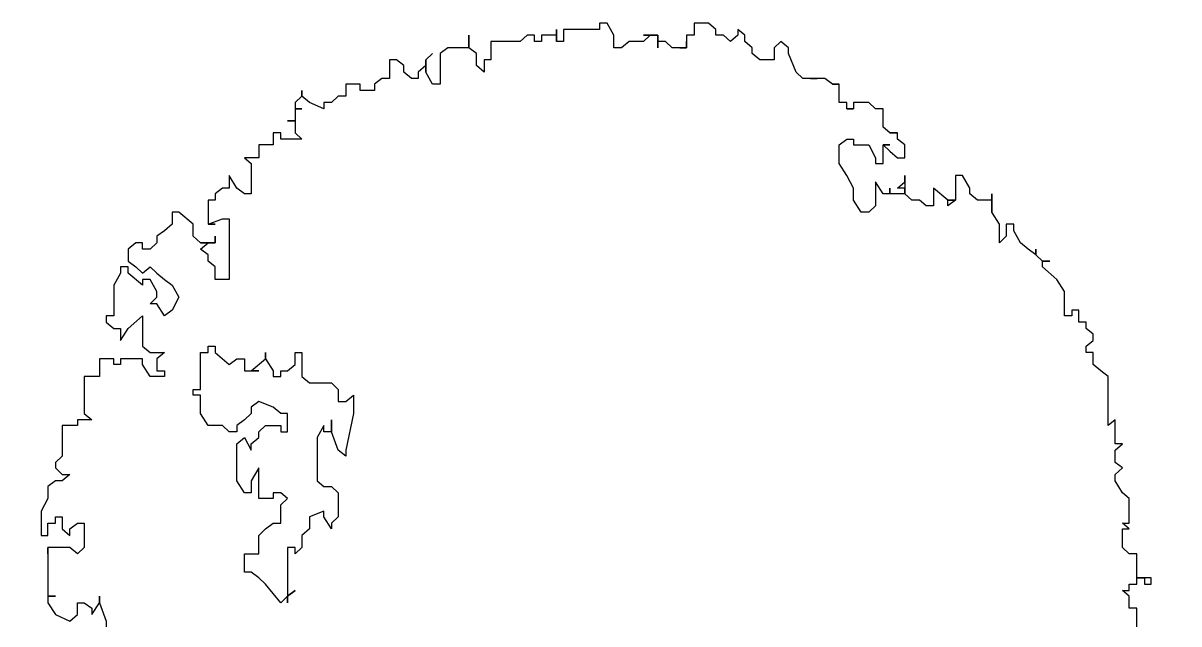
# Model space of a CAD drawing. Extents: x -30 to 1202, y 231 to 898.
# Drawn here: x 94.116 to 97.277, y 332.102 to 333.745 of the extents above; entities that cross this region are included whole.
import ezdxf

# ---------------------------------------------------------------- set-up
doc = ezdxf.new("R2010")
doc.units = 0
doc.header["$LTSCALE"] = 0.04
doc.layers.get('0').update_dxf_attribs({"linetype": 'CONTINUOUS'})
doc.layers.add('CONTORXXNP----00', color=255, linetype='CONTINUOUS')
doc.layers.add('PISO', color=1, linetype='CONTINUOUS')
doc.styles.get("Standard").update_dxf_attribs({"font": 'romans.shx'})

# ---------------------------------------------------------------- blocks, each defined once
blk = doc.blocks.new('ARB3')
at = {"color": 0}
for p, q in [((0.0136, 0.4913), (0.0078, 0.4913)), ((0.0078, 0.4913), (0.0078, 0.4852)), ((0.0078, 0.4852), (0.0078, 0.4782)), ((0.0078, 0.4782), (0.0078, 0.4852)), ((0.0078, 0.4852), (0.0136, 0.4852)), ((0.0078, 0.4852), (0.0136, 0.4852)), ((0.0136, 0.4852), (0.0136, 0.4913)), ((0.0078, 0.4782), (-0.0142, 0.4782)), ((-0.0142, 0.4782), (-0.0142, 0.4713)), ((0.0136, 0.4782), (0.0078, 0.4782)), ((0.0136, 0.4713), (0.0136, 0.4782)), ((0.0523, 0.4782), (0.0355, 0.4782)), ((0.0355, 0.4782), (0.0355, 0.4713)), ((-0.1085, 0.4583), (-0.1143, 0.4652)), ((-0.1143, 0.4652), (-0.1143, 0.4583)), ((-0.0924, 0.4652), (-0.0975, 0.4583)), ((-0.0866, 0.4583), (-0.0924, 0.4652)), ((-0.0698, 0.4652), (-0.0807, 0.4583)), ((-0.0646, 0.4713), (-0.0698, 0.4652)), ((-0.042, 0.4713), (-0.0646, 0.4713)), ((-0.0368, 0.4713), (-0.042, 0.4652)), ((-0.042, 0.4652), (-0.042, 0.4713)), ((-0.0368, 0.4652), (-0.0368, 0.4713)), ((-0.02, 0.4652), (-0.0368, 0.4652)), ((-0.0142, 0.4713), (-0.02, 0.4652)), ((0.0194, 0.4713), (0.0136, 0.4713)), ((0.0245, 0.4713), (0.0194, 0.4652)), ((0.0194, 0.4652), (0.0194, 0.4713)), ((0.0355, 0.4713), (0.0245, 0.4713)), ((-0.1143, 0.4583), (-0.1363, 0.4583)), ((-0.1363, 0.4583), (-0.1311, 0.4521)), ((-0.0975, 0.4583), (-0.1085, 0.4583)), ((-0.0807, 0.4583), (-0.0866, 0.4583)), ((-0.1809, 0.4452), (-0.1867, 0.4383)), ((-0.1757, 0.4521), (-0.1809, 0.4452)), ((-0.1311, 0.4521), (-0.1757, 0.4521)), ((-0.2196, 0.4321), (-0.2254, 0.4321)), ((-0.2254, 0.4321), (-0.2254, 0.4252)), ((-0.2144, 0.4383), (-0.2196, 0.4321)), ((-0.2086, 0.4383), (-0.2144, 0.4383)), ((-0.2035, 0.4321), (-0.2086, 0.4383)), ((-0.1976, 0.4321), (-0.2035, 0.4321)), ((-0.1867, 0.4383), (-0.1976, 0.4383)), ((-0.1976, 0.4383), (-0.1976, 0.4321)), ((-0.2254, 0.4252), (-0.2364, 0.4252)), ((-0.2364, 0.4252), (-0.2364, 0.419)), ((-0.2532, 0.4121), (-0.2642, 0.4052)), ((-0.2312, 0.4121), (-0.2532, 0.4121)), ((-0.2364, 0.419), (-0.2312, 0.419)), ((-0.2312, 0.419), (-0.2312, 0.4121)), ((-0.2642, 0.4052), (-0.2758, 0.3921)), ((-0.281, 0.3921), (-0.2868, 0.386)), ((-0.281, 0.3921), (-0.281, 0.399)), ((-0.281, 0.399), (-0.281, 0.3921)), ((-0.2758, 0.3921), (-0.281, 0.3921)), ((-0.2868, 0.386), (-0.2919, 0.386)), ((-0.2919, 0.386), (-0.2868, 0.386)), ((-0.2868, 0.386), (-0.2919, 0.3791)), ((-0.2978, 0.3721), (-0.3087, 0.366)), ((-0.2919, 0.3791), (-0.2978, 0.3721)), ((-0.3087, 0.366), (-0.3146, 0.366)), ((-0.3146, 0.366), (-0.3146, 0.3591)), ((-0.3146, 0.3591), (-0.3036, 0.3591)), ((-0.3036, 0.3591), (-0.2978, 0.3529)), ((-0.3146, 0.3529), (-0.3255, 0.346)), ((-0.2978, 0.3529), (-0.3146, 0.3529)), ((-0.3255, 0.346), (-0.3423, 0.346)), ((-0.3423, 0.346), (-0.3365, 0.346)), ((-0.3365, 0.346), (-0.3365, 0.3329)), ((-0.3365, 0.3329), (-0.3423, 0.326)), ((-0.3475, 0.326), (-0.3591, 0.3191)), ((-0.3591, 0.3191), (-0.3591, 0.3129)), ((-0.3423, 0.326), (-0.3475, 0.326)), ((-0.3591, 0.3129), (-0.3365, 0.3129)), ((-0.3365, 0.306), (-0.3475, 0.2929)), ((-0.3365, 0.3129), (-0.3365, 0.306)), ((-0.3365, 0.306), (-0.3365, 0.3129)), ((-0.3365, 0.3129), (-0.3313, 0.306)), ((-0.3313, 0.306), (-0.3365, 0.306)), ((-0.3475, 0.2929), (-0.3313, 0.2929)), ((-0.3313, 0.286), (-0.3365, 0.2799)), ((-0.3313, 0.2929), (-0.3313, 0.286)), ((-0.3365, 0.2799), (-0.3365, 0.2729)), ((-0.3869, 0.2668), (-0.3921, 0.2599)), ((-0.3753, 0.2668), (-0.3869, 0.2668)), ((-0.3753, 0.2599), (-0.3753, 0.2668)), ((-0.3533, 0.2668), (-0.3591, 0.2668)), ((-0.3591, 0.2668), (-0.3423, 0.2668)), ((-0.3475, 0.2599), (-0.3533, 0.2668)), ((-0.3423, 0.2668), (-0.3475, 0.2668)), ((-0.3475, 0.2668), (-0.3475, 0.2599)), ((-0.3365, 0.2729), (-0.3423, 0.2668)), ((-0.3423, 0.2668), (-0.3423, 0.2529)), ((-0.3979, 0.2529), (-0.403, 0.2468)), ((-0.3921, 0.2599), (-0.3979, 0.2599)), ((-0.3979, 0.2599), (-0.3979, 0.2529)), ((-0.3979, 0.2529), (-0.3979, 0.2599)), ((-0.3979, 0.2599), (-0.3979, 0.2529)), ((-0.3869, 0.2468), (-0.3869, 0.2529)), ((-0.3869, 0.2529), (-0.3869, 0.2468)), ((-0.3869, 0.2468), (-0.3811, 0.2529)), ((-0.3811, 0.2529), (-0.3753, 0.2599)), ((-0.3423, 0.2529), (-0.3475, 0.2529)), ((-0.3475, 0.2529), (-0.3423, 0.2529)), ((-0.3423, 0.2529), (-0.3423, 0.2468)), ((-0.403, 0.2468), (-0.4198, 0.2468)), ((-0.4198, 0.2468), (-0.4198, 0.2399)), ((-0.3701, 0.2468), (-0.3869, 0.2468)), ((-0.3701, 0.2399), (-0.3701, 0.2468)), ((-0.3423, 0.2468), (-0.3533, 0.2399)), ((-0.4198, 0.2399), (-0.4256, 0.2337)), ((-0.4256, 0.2337), (-0.4256, 0.2199)), ((-0.3869, 0.2337), (-0.3753, 0.2399)), ((-0.3869, 0.2199), (-0.3869, 0.2337)), ((-0.3753, 0.2399), (-0.3701, 0.2399)), ((-0.3533, 0.2399), (-0.3313, 0.2399)), ((-0.3313, 0.2399), (-0.3255, 0.2337)), ((-0.3255, 0.2337), (-0.3255, 0.2268)), ((-0.3255, 0.2268), (-0.3365, 0.2199)), ((-0.4256, 0.2199), (-0.4198, 0.2199)), ((-0.4198, 0.2137), (-0.4256, 0.2137)), ((-0.4256, 0.2137), (-0.4256, 0.2068)), ((-0.4198, 0.2199), (-0.4198, 0.2137)), ((-0.4198, 0.2137), (-0.4198, 0.2199)), ((-0.4198, 0.2199), (-0.4198, 0.2137)), ((-0.3921, 0.2137), (-0.3921, 0.2199)), ((-0.3921, 0.2199), (-0.3869, 0.2199)), ((-0.3869, 0.2068), (-0.3921, 0.2137)), ((-0.3591, 0.2137), (-0.3701, 0.2068)), ((-0.3475, 0.2199), (-0.3591, 0.2137)), ((-0.3365, 0.2199), (-0.3475, 0.2199)), ((-0.4424, 0.2007), (-0.4476, 0.1937)), ((-0.4256, 0.2068), (-0.4424, 0.2068)), ((-0.4424, 0.2068), (-0.4424, 0.2007)), ((-0.4424, 0.2007), (-0.4424, 0.2068)), ((-0.4424, 0.2068), (-0.4424, 0.2007)), ((-0.3701, 0.2068), (-0.3869, 0.2068)), ((-0.4476, 0.1937), (-0.4476, 0.1807)), ((-0.4476, 0.1807), (-0.4476, 0.1868)), ((-0.4476, 0.1868), (-0.4476, 0.1737)), ((-0.4476, 0.1737), (-0.4534, 0.1676)), ((-0.4754, 0.1607), (-0.4812, 0.1537)), ((-0.4702, 0.1607), (-0.4754, 0.1607)), ((-0.4534, 0.1676), (-0.4702, 0.1607)), ((-0.4812, 0.1537), (-0.4754, 0.1476)), ((-0.4754, 0.1476), (-0.4644, 0.1476)), ((-0.4644, 0.1476), (-0.4644, 0.1345)), ((-0.4754, 0.1276), (-0.4812, 0.1207)), ((-0.4702, 0.1276), (-0.4754, 0.1276)), ((-0.4644, 0.1345), (-0.4702, 0.1276)), ((-0.487, 0.1207), (-0.4922, 0.1145)), ((-0.4812, 0.1207), (-0.487, 0.1207)), ((-0.4922, 0.1145), (-0.487, 0.1145)), ((-0.487, 0.1145), (-0.4812, 0.1076)), ((-0.4812, 0.1076), (-0.487, 0.1015)), ((-0.487, 0.1015), (-0.487, 0.0945)), ((-0.487, 0.0945), (-0.4922, 0.0945)), ((-0.498, 0.0745), (-0.487, 0.0745)), ((-0.487, 0.0745), (-0.487, 0.0676)), ((-0.487, 0.0676), (-0.4754, 0.0676)), ((-0.4754, 0.0676), (-0.4812, 0.0676)), ((-0.4812, 0.0676), (-0.4754, 0.0676)), ((-0.4754, 0.0676), (-0.4754, 0.0615)), ((-0.4754, 0.0615), (-0.4754, 0.0676)), ((-0.4754, 0.0676), (-0.4754, 0.0546)), ((-0.4754, 0.0546), (-0.4812, 0.0484)), ((-0.4812, 0.0484), (-0.4812, 0.0415)), ((-0.4754, 0.0415), (-0.487, 0.0415)), ((-0.487, 0.0415), (-0.487, 0.0284)), ((-0.487, 0.0284), (-0.487, 0.0346)), ((-0.487, 0.0346), (-0.4812, 0.0284)), ((-0.4812, 0.0415), (-0.4754, 0.0415)), ((-0.4812, 0.0284), (-0.4812, 0.0153)), ((-0.4812, 0.0153), (-0.4754, 0.0084)), ((-0.487, 0.0015), (-0.498, -0.0047)), ((-0.4754, 0.0015), (-0.487, 0.0015)), ((-0.4754, 0.0084), (-0.4754, 0.0015)), ((-0.4922, -0.0446), (-0.4812, -0.0446)), ((-0.4812, -0.0508), (-0.4922, -0.0508)), ((-0.4922, -0.0508), (-0.487, -0.0508)), ((-0.487, -0.0508), (-0.487, -0.0646)), ((-0.4812, -0.0446), (-0.4812, -0.0508)), ((-0.487, -0.0646), (-0.4812, -0.0646)), ((-0.4812, -0.0708), (-0.487, -0.0708)), ((-0.487, -0.0708), (-0.487, -0.0777)), ((-0.4812, -0.0646), (-0.4812, -0.0708)), ((-0.487, -0.0777), (-0.4812, -0.0839)), ((-0.4812, -0.0839), (-0.4812, -0.1108)), ((-0.4812, -0.1108), (-0.4644, -0.1108)), ((-0.4644, -0.1108), (-0.4644, -0.1169)), ((-0.4702, -0.1238), (-0.4754, -0.1308)), ((-0.4592, -0.1238), (-0.4702, -0.1238)), ((-0.4644, -0.1169), (-0.4534, -0.1169)), ((-0.4534, -0.1169), (-0.4592, -0.1238)), ((-0.4754, -0.1308), (-0.487, -0.1308)), ((-0.487, -0.1308), (-0.4754, -0.1308)), ((-0.4754, -0.1308), (-0.4754, -0.15)), ((-0.4754, -0.15), (-0.4702, -0.1569)), ((-0.4702, -0.1569), (-0.4424, -0.1569)), ((-0.4424, -0.1569), (-0.4424, -0.1638)), ((-0.4644, -0.17), (-0.4702, -0.1638)), ((-0.4702, -0.1638), (-0.4644, -0.17)), ((-0.4424, -0.1638), (-0.4534, -0.17)), ((-0.4534, -0.17), (-0.4644, -0.17)), ((-0.4644, -0.17), (-0.4592, -0.17)), ((-0.4592, -0.17), (-0.4534, -0.1769)), ((-0.4534, -0.1769), (-0.4476, -0.1769)), ((-0.4476, -0.1769), (-0.4476, -0.1831)), ((-0.4476, -0.1831), (-0.4534, -0.19)), ((-0.4592, -0.19), (-0.4644, -0.1969)), ((-0.4644, -0.1969), (-0.4644, -0.2031)), ((-0.4534, -0.19), (-0.4592, -0.19)), ((-0.4644, -0.2031), (-0.4476, -0.2031)), ((-0.4476, -0.2031), (-0.4476, -0.21)), ((-0.4476, -0.21), (-0.4424, -0.2169)), ((-0.4424, -0.2169), (-0.4366, -0.2169)), ((-0.4366, -0.2169), (-0.4366, -0.23)), ((-0.4366, -0.23), (-0.4424, -0.23)), ((-0.4424, -0.23), (-0.4424, -0.243)), ((-0.1531, -0.243), (-0.1589, -0.2361)), ((-0.1589, -0.2361), (-0.1421, -0.2361)), ((-0.1421, -0.2361), (-0.1085, -0.243)), ((-0.4424, -0.243), (-0.4315, -0.243)), ((-0.4315, -0.243), (-0.4315, -0.25)), ((-0.4315, -0.25), (-0.4256, -0.2561)), ((-0.1699, -0.2561), (-0.1641, -0.25)), ((-0.1641, -0.25), (-0.1531, -0.25)), ((-0.1531, -0.25), (-0.1531, -0.243)), ((-0.1085, -0.25), (-0.1253, -0.2561)), ((-0.1085, -0.243), (-0.1033, -0.243)), ((-0.1033, -0.243), (-0.1085, -0.25)), ((-0.0756, -0.2561), (-0.0698, -0.25)), ((-0.0698, -0.25), (-0.0478, -0.25)), ((-0.0478, -0.25), (-0.042, -0.2561)), ((-0.4256, -0.2561), (-0.4256, -0.263)), ((-0.4256, -0.263), (-0.4198, -0.263)), ((-0.4198, -0.263), (-0.4256, -0.2761)), ((-0.1699, -0.2761), (-0.1699, -0.2561)), ((-0.1253, -0.2561), (-0.1363, -0.2561)), ((-0.1363, -0.2561), (-0.1253, -0.2561)), ((-0.1253, -0.263), (-0.1311, -0.263)), ((-0.1311, -0.263), (-0.1201, -0.2692)), ((-0.1253, -0.2561), (-0.1253, -0.263)), ((-0.0807, -0.2692), (-0.0756, -0.263)), ((-0.0756, -0.263), (-0.0756, -0.2561)), ((-0.0478, -0.263), (-0.053, -0.263)), ((-0.053, -0.263), (-0.0478, -0.2761)), ((-0.0368, -0.2561), (-0.0478, -0.263)), ((-0.042, -0.2561), (-0.0368, -0.2561)), ((-0.1201, -0.2692), (-0.0807, -0.2692)), ((-0.4315, -0.283), (-0.4366, -0.283)), ((-0.4366, -0.283), (-0.4315, -0.283)), ((-0.4256, -0.2761), (-0.4315, -0.283)), ((-0.4315, -0.283), (-0.4256, -0.2892)), ((-0.4198, -0.2892), (-0.4198, -0.283)), ((-0.4198, -0.283), (-0.4198, -0.2892)), ((-0.3979, -0.2892), (-0.3921, -0.283)), ((-0.3921, -0.283), (-0.3921, -0.3022)), ((-0.1976, -0.2892), (-0.1976, -0.283)), ((-0.1976, -0.283), (-0.1757, -0.283)), ((-0.1757, -0.283), (-0.1699, -0.2761)), ((-0.0478, -0.2761), (-0.0368, -0.2761)), ((-0.0368, -0.2761), (-0.031, -0.283)), ((-0.031, -0.283), (-0.02, -0.283)), ((-0.02, -0.283), (-0.0142, -0.2892)), ((-0.4256, -0.2892), (-0.4198, -0.2892)), ((-0.4198, -0.2892), (-0.4089, -0.2892)), ((-0.4089, -0.2892), (-0.4089, -0.2961)), ((-0.4089, -0.2961), (-0.4089, -0.2892)), ((-0.4089, -0.2892), (-0.3979, -0.2892)), ((-0.1867, -0.2892), (-0.1976, -0.2892)), ((-0.1809, -0.2961), (-0.1867, -0.2892)), ((-0.0142, -0.2892), (-0.02, -0.2892)), ((-0.02, -0.2892), (-0.02, -0.2961)), ((0.0245, -0.2961), (0.0194, -0.2892)), ((0.0194, -0.2892), (0.0245, -0.2961)), ((-0.3921, -0.3022), (-0.3979, -0.3022)), ((-0.3979, -0.3022), (-0.3979, -0.3092)), ((-0.1809, -0.3022), (-0.1809, -0.2961)), ((-0.1757, -0.3022), (-0.1809, -0.3022)), ((-0.1757, -0.3092), (-0.1757, -0.3022)), ((-0.1421, -0.3022), (-0.1479, -0.3092)), ((-0.1253, -0.2961), (-0.1421, -0.2961)), ((-0.1421, -0.2961), (-0.1421, -0.3022)), ((-0.1311, -0.3161), (-0.1311, -0.3022)), ((-0.1311, -0.3022), (-0.1253, -0.3022)), ((-0.1253, -0.3022), (-0.1253, -0.2961)), ((-0.0646, -0.2961), (-0.0698, -0.3022)), ((-0.0698, -0.3022), (-0.0698, -0.3092)), ((-0.0588, -0.3022), (-0.0646, -0.2961)), ((-0.042, -0.3022), (-0.0588, -0.3022)), ((-0.042, -0.3092), (-0.042, -0.3022)), ((-0.02, -0.2961), (0.0304, -0.2961)), ((0.0304, -0.3022), (0.0136, -0.3161)), ((0.0304, -0.2961), (0.0245, -0.2961)), ((0.0245, -0.2961), (0.0304, -0.3022)), ((-0.3979, -0.3092), (-0.3869, -0.3092)), ((-0.3869, -0.3092), (-0.3869, -0.3222)), ((-0.1918, -0.3161), (-0.1976, -0.3161)), ((-0.1976, -0.3161), (-0.1918, -0.3161)), ((-0.1918, -0.3161), (-0.1809, -0.3092)), ((-0.1809, -0.3292), (-0.1918, -0.3161)), ((-0.1809, -0.3092), (-0.1757, -0.3092)), ((-0.1479, -0.3092), (-0.1531, -0.3222)), ((-0.1253, -0.3222), (-0.1311, -0.3161)), ((-0.0698, -0.3092), (-0.0646, -0.3092)), ((-0.0646, -0.3092), (-0.0646, -0.3222)), ((-0.0368, -0.3161), (-0.042, -0.3092)), ((-0.031, -0.3222), (-0.0368, -0.3161)), ((0.0136, -0.3161), (0.0078, -0.3222)), ((-0.3869, -0.3222), (-0.3753, -0.3222)), ((-0.3753, -0.3222), (-0.3753, -0.3353)), ((-0.1809, -0.3353), (-0.1809, -0.3222)), ((-0.1809, -0.3222), (-0.1809, -0.3292)), ((-0.1809, -0.3292), (-0.1809, -0.3222)), ((-0.1809, -0.3222), (-0.1809, -0.3292)), ((-0.1531, -0.3222), (-0.1479, -0.3292)), ((-0.1201, -0.3222), (-0.1253, -0.3222)), ((-0.1143, -0.3292), (-0.1201, -0.3222)), ((-0.0646, -0.3222), (-0.0924, -0.3222)), ((-0.0924, -0.3222), (-0.0807, -0.3292)), ((-0.0142, -0.3222), (-0.031, -0.3222)), ((-0.0142, -0.3353), (-0.0142, -0.3222)), ((0.0078, -0.3222), (0.0026, -0.3292)), ((-0.3753, -0.3353), (-0.3701, -0.3292)), ((-0.3701, -0.3292), (-0.3423, -0.3292)), ((-0.3423, -0.3353), (-0.3475, -0.3422)), ((-0.3423, -0.3292), (-0.3423, -0.3353)), ((-0.1918, -0.3422), (-0.1918, -0.3353)), ((-0.1918, -0.3353), (-0.1809, -0.3353)), ((-0.1479, -0.3292), (-0.1421, -0.3292)), ((-0.1421, -0.3292), (-0.1363, -0.3353)), ((-0.1363, -0.3353), (-0.1311, -0.3422)), ((-0.1201, -0.3353), (-0.1085, -0.3292)), ((-0.1143, -0.3422), (-0.1201, -0.3353)), ((-0.1085, -0.3292), (-0.1143, -0.3292)), ((-0.0807, -0.3292), (-0.0698, -0.3292)), ((-0.0698, -0.3353), (-0.0807, -0.3422)), ((-0.0698, -0.3292), (-0.0698, -0.3353)), ((0.0026, -0.3353), (-0.0142, -0.3353)), ((0.0026, -0.3292), (0.0026, -0.3353)), ((-0.3475, -0.3422), (-0.3591, -0.3492)), ((-0.1867, -0.3492), (-0.1918, -0.3422)), ((-0.1311, -0.3422), (-0.1253, -0.3422)), ((-0.1253, -0.3422), (-0.1253, -0.3492)), ((-0.0807, -0.3422), (-0.1143, -0.3422)), ((-0.3591, -0.3492), (-0.3475, -0.3492)), ((-0.3475, -0.3492), (-0.3475, -0.3553)), ((-0.3475, -0.3553), (-0.3423, -0.3622)), ((-0.3197, -0.3553), (-0.3197, -0.3492)), ((-0.3197, -0.3492), (-0.2642, -0.3492)), ((-0.3146, -0.3684), (-0.3197, -0.3553)), ((-0.2642, -0.3492), (-0.2642, -0.3622)), ((-0.1976, -0.3622), (-0.1867, -0.3492)), ((-0.1253, -0.3492), (-0.1311, -0.3553)), ((-0.1311, -0.3553), (-0.1311, -0.3684)), ((-0.3423, -0.3622), (-0.3365, -0.3622)), ((-0.3365, -0.3622), (-0.3365, -0.3684)), ((-0.3365, -0.3684), (-0.3146, -0.3684)), ((-0.3146, -0.3684), (-0.3146, -0.3622)), ((-0.3146, -0.3622), (-0.3146, -0.3684)), ((-0.2978, -0.3622), (-0.3036, -0.3622)), ((-0.3036, -0.3622), (-0.2978, -0.3622)), ((-0.2978, -0.3684), (-0.2978, -0.3622)), ((-0.2978, -0.3622), (-0.2978, -0.3753)), ((-0.2919, -0.3753), (-0.2978, -0.3684)), ((-0.2868, -0.3684), (-0.2919, -0.3753)), ((-0.281, -0.3684), (-0.2868, -0.3684)), ((-0.2758, -0.3622), (-0.281, -0.3684)), ((-0.2642, -0.3622), (-0.2758, -0.3622)), ((-0.2035, -0.3684), (-0.2035, -0.3622)), ((-0.2035, -0.3622), (-0.1976, -0.3622)), ((-0.1976, -0.3684), (-0.2035, -0.3684)), ((-0.1976, -0.3753), (-0.1976, -0.3684)), ((-0.1311, -0.3684), (-0.1421, -0.3753)), ((-0.2978, -0.3753), (-0.3036, -0.3822)), ((-0.1641, -0.3753), (-0.1976, -0.3753)), ((-0.1641, -0.3822), (-0.1641, -0.3753)), ((-0.1421, -0.3753), (-0.1589, -0.3753)), ((-0.1589, -0.3753), (-0.1589, -0.3822)), ((-0.3146, -0.3822), (-0.3255, -0.3953)), ((-0.3036, -0.3822), (-0.3146, -0.3822)), ((-0.1589, -0.3822), (-0.1641, -0.3822)), ((-0.3255, -0.3953), (-0.3255, -0.4014)), ((-0.259, -0.4014), (-0.248, -0.3953)), ((-0.248, -0.3953), (-0.2364, -0.4014)), ((-0.3255, -0.4014), (-0.3146, -0.4014)), ((-0.3146, -0.4014), (-0.3087, -0.4084)), ((-0.3087, -0.4084), (-0.3036, -0.4153)), ((-0.27, -0.4153), (-0.2642, -0.4084)), ((-0.2642, -0.4084), (-0.259, -0.4014)), ((-0.2312, -0.4084), (-0.2422, -0.4153)), ((-0.2364, -0.4014), (-0.2312, -0.4084)), ((-0.1976, -0.4214), (-0.1976, -0.4084)), ((-0.1976, -0.4084), (-0.1918, -0.4153)), ((-0.1809, -0.4153), (-0.1809, -0.4084)), ((-0.1809, -0.4084), (-0.1757, -0.4084)), ((-0.1757, -0.4084), (-0.1757, -0.4214)), ((-0.3036, -0.4153), (-0.2978, -0.4153)), ((-0.2978, -0.4153), (-0.2919, -0.4214)), ((-0.2919, -0.4214), (-0.2919, -0.4284)), ((-0.2758, -0.4214), (-0.27, -0.4153)), ((-0.27, -0.4284), (-0.2758, -0.4214)), ((-0.2532, -0.4153), (-0.2642, -0.4214)), ((-0.2642, -0.4214), (-0.2642, -0.4284)), ((-0.248, -0.4153), (-0.2532, -0.4153)), ((-0.2422, -0.4214), (-0.248, -0.4153)), ((-0.2422, -0.4153), (-0.2422, -0.4214)), ((-0.2035, -0.4284), (-0.1976, -0.4214)), ((-0.1918, -0.4153), (-0.1809, -0.4153)), ((-0.1757, -0.4214), (-0.1867, -0.4284)), ((-0.2919, -0.4284), (-0.2978, -0.4284)), ((-0.2978, -0.4284), (-0.2978, -0.4345)), ((-0.2758, -0.4345), (-0.27, -0.4284)), ((-0.259, -0.4284), (-0.27, -0.4414)), ((-0.2642, -0.4284), (-0.259, -0.4284)), ((-0.2196, -0.4414), (-0.2312, -0.4284)), ((-0.2312, -0.4284), (-0.2035, -0.4284)), ((-0.1867, -0.4284), (-0.1918, -0.4284)), ((-0.1918, -0.4284), (-0.1918, -0.4484)), ((-0.2978, -0.4345), (-0.2919, -0.4414)), ((-0.2919, -0.4414), (-0.281, -0.4414)), ((-0.281, -0.4414), (-0.2758, -0.4345)), ((-0.27, -0.4414), (-0.2758, -0.4414)), ((-0.2758, -0.4414), (-0.2758, -0.4484)), ((-0.2086, -0.4484), (-0.2196, -0.4414)), ((-0.2758, -0.4484), (-0.27, -0.4484)), ((-0.27, -0.4484), (-0.259, -0.4545)), ((-0.2196, -0.4545), (-0.2196, -0.4484)), ((-0.2196, -0.4484), (-0.2086, -0.4484)), ((-0.1918, -0.4484), (-0.1867, -0.4484)), ((-0.1867, -0.4484), (-0.1867, -0.4545)), ((-0.259, -0.4545), (-0.2312, -0.4545)), ((-0.2312, -0.4545), (-0.2312, -0.4614)), ((-0.2312, -0.4614), (-0.2254, -0.4614)), ((-0.2254, -0.4614), (-0.2196, -0.4545)), ((-0.1867, -0.4545), (-0.1918, -0.4545)), ((-0.1918, -0.4545), (-0.1918, -0.4676)), ((0.0304, -0.4676), (0.0472, -0.4614)), ((0.0472, -0.4614), (0.0523, -0.4614)), ((-0.1918, -0.4676), (-0.1757, -0.4676)), ((-0.1757, -0.4676), (-0.1757, -0.4814)), ((0.0304, -0.4676), (0.0245, -0.4676)), ((0.0245, -0.4676), (0.0304, -0.4676)), ((0.0413, -0.4745), (0.0304, -0.4676)), ((-0.1757, -0.4814), (-0.1421, -0.4814)), ((-0.1421, -0.4814), (-0.1363, -0.4745)), ((-0.1363, -0.4745), (-0.1363, -0.4876)), ((-0.042, -0.4876), (-0.042, -0.4814)), ((-0.042, -0.4814), (-0.02, -0.4814)), ((-0.02, -0.4814), (-0.0142, -0.4876)), ((0.0304, -0.4814), (0.0355, -0.4745)), ((0.0304, -0.4876), (0.0304, -0.4814)), ((0.0355, -0.4745), (0.0413, -0.4745)), ((-0.1363, -0.4876), (-0.1311, -0.4876)), ((-0.1311, -0.4876), (-0.1311, -0.5014)), ((-0.0866, -0.5014), (-0.0866, -0.4945)), ((-0.0866, -0.4945), (-0.0807, -0.5014)), ((-0.0368, -0.4945), (-0.042, -0.4876)), ((-0.0368, -0.5014), (-0.031, -0.4945)), ((-0.031, -0.4945), (-0.0368, -0.4945)), ((-0.0142, -0.4876), (-0.02, -0.4945)), ((-0.02, -0.4945), (-0.02, -0.5145)), ((0.0413, -0.4876), (0.0304, -0.4876)), ((0.0472, -0.4945), (0.0413, -0.4876)), ((0.0413, -0.5076), (0.0472, -0.4945)), ((-0.1311, -0.5014), (-0.1033, -0.5014)), ((-0.1033, -0.5014), (-0.0975, -0.5076)), ((-0.0924, -0.5076), (-0.0866, -0.5014)), ((-0.0807, -0.5014), (-0.0807, -0.5076)), ((-0.0478, -0.5076), (-0.0478, -0.5014)), ((-0.0478, -0.5014), (-0.0368, -0.5014)), ((-0.0975, -0.5076), (-0.0924, -0.5076)), ((-0.0807, -0.5076), (-0.0756, -0.5145)), ((-0.0756, -0.5145), (-0.0646, -0.5145)), ((-0.0646, -0.5145), (-0.053, -0.5206)), ((-0.042, -0.5076), (-0.0478, -0.5076)), ((-0.042, -0.5145), (-0.042, -0.5076)), ((-0.031, -0.5145), (-0.042, -0.5145)), ((-0.031, -0.5206), (-0.031, -0.5145)), ((-0.02, -0.5145), (-0.0142, -0.5145)), ((-0.0142, -0.5145), (-0.02, -0.5145)), ((-0.02, -0.5145), (0.0245, -0.5145)), ((0.0245, -0.5145), (0.0245, -0.5076)), ((0.0245, -0.5076), (0.0245, -0.5145)), ((0.0245, -0.5145), (0.0304, -0.5145)), ((0.0304, -0.5145), (0.0413, -0.5076)), ((-0.053, -0.5206), (-0.031, -0.5206))]:
    blk.add_line(p, q, dxfattribs=at)
for p, q in [((-0.4922, 0.0945), (-0.498, 0.0876)), ((-0.498, 0.0876), (-0.498, 0.0745)), ((-0.498, -0.0047), (-0.498, -0.0116)), ((-0.498, -0.0116), (-0.4922, -0.0116)), ((-0.4922, -0.0116), (-0.4922, -0.0446))]:
    blk.add_line(p, q)
at = {"layer": 'CONTORXXNP----00'}
for p, q in [((-0.0142, 0.4782), (-0.0142, 0.4713)), ((0.0078, 0.4782), (-0.0142, 0.4782)), ((0.0136, 0.4782), (0.0078, 0.4782)), ((0.0136, 0.4713), (0.0136, 0.4782)), ((0.0355, 0.4782), (0.0355, 0.4713)), ((0.0523, 0.4782), (0.0355, 0.4782)), ((-0.1143, 0.4652), (-0.1143, 0.4583)), ((-0.1085, 0.4583), (-0.1143, 0.4652)), ((-0.0924, 0.4652), (-0.0975, 0.4583)), ((-0.0866, 0.4583), (-0.0924, 0.4652)), ((-0.0698, 0.4652), (-0.0807, 0.4583)), ((-0.0646, 0.4713), (-0.0698, 0.4652)), ((-0.042, 0.4713), (-0.0646, 0.4713)), ((-0.042, 0.4652), (-0.042, 0.4713)), ((-0.0368, 0.4713), (-0.042, 0.4652)), ((-0.0368, 0.4652), (-0.0368, 0.4713)), ((-0.02, 0.4652), (-0.0368, 0.4652)), ((-0.0142, 0.4713), (-0.02, 0.4652)), ((0.0194, 0.4713), (0.0136, 0.4713)), ((0.0194, 0.4652), (0.0194, 0.4713)), ((0.0245, 0.4713), (0.0194, 0.4652)), ((0.0355, 0.4713), (0.0245, 0.4713)), ((-0.1363, 0.4583), (-0.1311, 0.4521)), ((-0.1143, 0.4583), (-0.1363, 0.4583)), ((-0.0975, 0.4583), (-0.1085, 0.4583)), ((-0.0807, 0.4583), (-0.0866, 0.4583)), ((-0.1809, 0.4452), (-0.1867, 0.4383)), ((-0.1757, 0.4521), (-0.1809, 0.4452)), ((-0.1311, 0.4521), (-0.1757, 0.4521)), ((-0.2254, 0.4321), (-0.2254, 0.4252)), ((-0.2196, 0.4321), (-0.2254, 0.4321)), ((-0.2144, 0.4383), (-0.2196, 0.4321)), ((-0.2086, 0.4383), (-0.2144, 0.4383)), ((-0.2035, 0.4321), (-0.2086, 0.4383)), ((-0.1976, 0.4321), (-0.2035, 0.4321)), ((-0.1976, 0.4383), (-0.1976, 0.4321)), ((-0.1867, 0.4383), (-0.1976, 0.4383)), ((-0.2364, 0.4252), (-0.2364, 0.419)), ((-0.2254, 0.4252), (-0.2364, 0.4252)), ((-0.2532, 0.4121), (-0.2642, 0.4052)), ((-0.2312, 0.4121), (-0.2532, 0.4121)), ((-0.2364, 0.419), (-0.2312, 0.419)), ((-0.2312, 0.419), (-0.2312, 0.4121)), ((-0.2642, 0.4052), (-0.2758, 0.3921)), ((-0.281, 0.3921), (-0.2868, 0.386)), ((-0.2758, 0.3921), (-0.281, 0.3921)), ((-0.2868, 0.386), (-0.2919, 0.3791)), ((-0.2978, 0.3721), (-0.3087, 0.366)), ((-0.2919, 0.3791), (-0.2978, 0.3721)), ((-0.3146, 0.366), (-0.3146, 0.3591)), ((-0.3087, 0.366), (-0.3146, 0.366)), ((-0.3146, 0.3591), (-0.3036, 0.3591)), ((-0.3036, 0.3591), (-0.2978, 0.3529)), ((-0.3146, 0.3529), (-0.3255, 0.346)), ((-0.2978, 0.3529), (-0.3146, 0.3529)), ((-0.3365, 0.346), (-0.3255, 0.346)), ((-0.3365, 0.346), (-0.3365, 0.3329)), ((-0.3365, 0.3329), (-0.3423, 0.326)), ((-0.3475, 0.326), (-0.3591, 0.3191)), ((-0.3591, 0.3191), (-0.3591, 0.3129)), ((-0.3423, 0.326), (-0.3475, 0.326)), ((-0.3591, 0.3129), (-0.3365, 0.3129)), ((-0.3365, 0.306), (-0.3475, 0.2929)), ((-0.3365, 0.306), (-0.3365, 0.3129)), ((-0.3365, 0.3129), (-0.3365, 0.306)), ((-0.3475, 0.2929), (-0.3313, 0.2929)), ((-0.3313, 0.286), (-0.3365, 0.2799)), ((-0.3313, 0.2929), (-0.3313, 0.286)), ((-0.3365, 0.2799), (-0.3365, 0.2729)), ((-0.3869, 0.2668), (-0.3921, 0.2599)), ((-0.3753, 0.2668), (-0.3869, 0.2668)), ((-0.3753, 0.2599), (-0.3753, 0.2668)), ((-0.3365, 0.2729), (-0.3423, 0.2668)), ((-0.3423, 0.2668), (-0.3423, 0.2529)), ((-0.3979, 0.2529), (-0.403, 0.2468)), ((-0.3979, 0.2599), (-0.3979, 0.2529)), ((-0.3979, 0.2529), (-0.3979, 0.2599)), ((-0.3979, 0.2599), (-0.3979, 0.2529)), ((-0.3921, 0.2599), (-0.3979, 0.2599)), ((-0.3869, 0.2468), (-0.3811, 0.2529)), ((-0.3811, 0.2529), (-0.3753, 0.2599)), ((-0.3423, 0.2529), (-0.3423, 0.2468)), ((-0.4198, 0.2468), (-0.4198, 0.2399)), ((-0.403, 0.2468), (-0.4198, 0.2468)), ((-0.3701, 0.2468), (-0.3869, 0.2468)), ((-0.3701, 0.2399), (-0.3701, 0.2468)), ((-0.3423, 0.2468), (-0.3533, 0.2399)), ((-0.4198, 0.2399), (-0.4256, 0.2337)), ((-0.4256, 0.2337), (-0.4256, 0.2199)), ((-0.3869, 0.2337), (-0.3753, 0.2399)), ((-0.3869, 0.2199), (-0.3869, 0.2337)), ((-0.3753, 0.2399), (-0.3701, 0.2399)), ((-0.3533, 0.2399), (-0.3313, 0.2399)), ((-0.3313, 0.2399), (-0.3255, 0.2337)), ((-0.3255, 0.2337), (-0.3255, 0.2268)), ((-0.3255, 0.2268), (-0.3365, 0.2199)), ((-0.4256, 0.2199), (-0.4198, 0.2199)), ((-0.4256, 0.2137), (-0.4256, 0.2068)), ((-0.4198, 0.2137), (-0.4256, 0.2137)), ((-0.4198, 0.2199), (-0.4198, 0.2137)), ((-0.4198, 0.2137), (-0.4198, 0.2199)), ((-0.4198, 0.2199), (-0.4198, 0.2137)), ((-0.3921, 0.2199), (-0.3869, 0.2199)), ((-0.3921, 0.2137), (-0.3921, 0.2199)), ((-0.3869, 0.2068), (-0.3921, 0.2137)), ((-0.3591, 0.2137), (-0.3701, 0.2068)), ((-0.3475, 0.2199), (-0.3591, 0.2137)), ((-0.3365, 0.2199), (-0.3475, 0.2199)), ((-0.4424, 0.2007), (-0.4476, 0.1937)), ((-0.4424, 0.2068), (-0.4424, 0.2007)), ((-0.4424, 0.2007), (-0.4424, 0.2068)), ((-0.4424, 0.2068), (-0.4424, 0.2007)), ((-0.4256, 0.2068), (-0.4424, 0.2068)), ((-0.3701, 0.2068), (-0.3869, 0.2068)), ((-0.4476, 0.1937), (-0.4476, 0.1807)), ((-0.4476, 0.1868), (-0.4476, 0.1737)), ((-0.4476, 0.1807), (-0.4476, 0.1868)), ((-0.4476, 0.1737), (-0.4534, 0.1676)), ((-0.4754, 0.1607), (-0.4812, 0.1537)), ((-0.4702, 0.1607), (-0.4754, 0.1607)), ((-0.4534, 0.1676), (-0.4702, 0.1607)), ((-0.4812, 0.1537), (-0.4754, 0.1476)), ((-0.4754, 0.1476), (-0.4644, 0.1476)), ((-0.4644, 0.1476), (-0.4644, 0.1345)), ((-0.4754, 0.1276), (-0.4812, 0.1207)), ((-0.4702, 0.1276), (-0.4754, 0.1276)), ((-0.4644, 0.1345), (-0.4702, 0.1276)), ((-0.487, 0.1207), (-0.4922, 0.1145)), ((-0.4812, 0.1207), (-0.487, 0.1207)), ((-0.4922, 0.1145), (-0.487, 0.1145)), ((-0.487, 0.1145), (-0.4812, 0.1076)), ((-0.4812, 0.1076), (-0.487, 0.1015)), ((-0.487, 0.1015), (-0.487, 0.0945)), ((-0.4922, 0.0945), (-0.498, 0.0876)), ((-0.498, 0.0876), (-0.498, 0.0745)), ((-0.487, 0.0945), (-0.4922, 0.0945)), ((-0.498, 0.0745), (-0.487, 0.0745)), ((-0.487, 0.0745), (-0.487, 0.0676)), ((-0.487, 0.0676), (-0.4754, 0.0676)), ((-0.4812, 0.0676), (-0.4754, 0.0676)), ((-0.4754, 0.0676), (-0.4812, 0.0676)), ((-0.4754, 0.0676), (-0.4754, 0.0546)), ((-0.4754, 0.0615), (-0.4754, 0.0676)), ((-0.4754, 0.0676), (-0.4754, 0.0615)), ((-0.4754, 0.0546), (-0.4812, 0.0484)), ((-0.4812, 0.0484), (-0.4812, 0.0415)), ((-0.487, 0.0415), (-0.4812, 0.0415)), ((-0.487, 0.0346), (-0.487, 0.0415)), ((-0.487, 0.0346), (-0.4812, 0.0284)), ((-0.4812, 0.0284), (-0.4812, 0.0153)), ((-0.4812, 0.0153), (-0.4754, 0.0084)), ((-0.487, 0.0015), (-0.498, -0.0047)), ((-0.4754, 0.0015), (-0.487, 0.0015)), ((-0.4754, 0.0084), (-0.4754, 0.0015)), ((-0.498, -0.0047), (-0.498, -0.0116)), ((-0.498, -0.0116), (-0.4922, -0.0116)), ((-0.4922, -0.0116), (-0.4922, -0.0446)), ((-0.4922, -0.0446), (-0.4812, -0.0446)), ((-0.487, -0.0508), (-0.4812, -0.0508)), ((-0.487, -0.0508), (-0.487, -0.0646)), ((-0.4812, -0.0446), (-0.4812, -0.0508)), ((-0.487, -0.0646), (-0.4812, -0.0646)), ((-0.487, -0.0708), (-0.487, -0.0777)), ((-0.4812, -0.0708), (-0.487, -0.0708)), ((-0.4812, -0.0646), (-0.4812, -0.0708)), ((-0.487, -0.0777), (-0.4812, -0.0839)), ((-0.4812, -0.0839), (-0.4812, -0.1108)), ((-0.4812, -0.1108), (-0.4644, -0.1108)), ((-0.4644, -0.1108), (-0.4644, -0.1169)), ((-0.4702, -0.1238), (-0.4754, -0.1308)), ((-0.4592, -0.1238), (-0.4702, -0.1238)), ((-0.4644, -0.1169), (-0.4534, -0.1169)), ((-0.4534, -0.1169), (-0.4592, -0.1238)), ((-0.4754, -0.1308), (-0.4754, -0.15)), ((-0.4754, -0.15), (-0.4702, -0.1569)), ((-0.4702, -0.1569), (-0.4424, -0.1569)), ((-0.4424, -0.1569), (-0.4424, -0.1638)), ((-0.4424, -0.1638), (-0.4534, -0.17)), ((-0.4592, -0.17), (-0.4534, -0.17)), ((-0.4592, -0.17), (-0.4534, -0.1769)), ((-0.4534, -0.1769), (-0.4476, -0.1769)), ((-0.4476, -0.1769), (-0.4476, -0.1831)), ((-0.4476, -0.1831), (-0.4534, -0.19)), ((-0.4592, -0.19), (-0.4644, -0.1969)), ((-0.4644, -0.1969), (-0.4644, -0.2031)), ((-0.4534, -0.19), (-0.4592, -0.19)), ((-0.4644, -0.2031), (-0.4476, -0.2031)), ((-0.4476, -0.2031), (-0.4476, -0.21)), ((-0.4476, -0.21), (-0.4424, -0.2169)), ((-0.4424, -0.2169), (-0.4366, -0.2169)), ((-0.4366, -0.2169), (-0.4366, -0.23)), ((-0.4424, -0.23), (-0.4424, -0.243)), ((-0.4366, -0.23), (-0.4424, -0.23)), ((-0.4424, -0.243), (-0.4315, -0.243)), ((-0.4315, -0.243), (-0.4315, -0.25)), ((-0.4315, -0.25), (-0.4256, -0.2561)), ((-0.4256, -0.2561), (-0.4256, -0.263)), ((-0.4198, -0.263), (-0.4256, -0.2761)), ((-0.4256, -0.263), (-0.4198, -0.263)), ((-0.4256, -0.2761), (-0.4315, -0.283)), ((-0.4315, -0.283), (-0.4256, -0.2892)), ((-0.3979, -0.2892), (-0.3921, -0.283)), ((-0.3921, -0.283), (-0.3921, -0.3022)), ((-0.4256, -0.2892), (-0.4198, -0.2892)), ((-0.4198, -0.2892), (-0.4089, -0.2892)), ((-0.4089, -0.2892), (-0.3979, -0.2892)), ((-0.3979, -0.3022), (-0.3979, -0.3092)), ((-0.3921, -0.3022), (-0.3979, -0.3022)), ((-0.3979, -0.3092), (-0.3869, -0.3092)), ((-0.3869, -0.3092), (-0.3869, -0.3222)), ((-0.3869, -0.3222), (-0.3753, -0.3222)), ((-0.3753, -0.3222), (-0.3753, -0.3353)), ((-0.3753, -0.3353), (-0.3701, -0.3292)), ((-0.3701, -0.3292), (-0.3423, -0.3292)), ((-0.3423, -0.3353), (-0.3475, -0.3422)), ((-0.3423, -0.3292), (-0.3423, -0.3353)), ((-0.3475, -0.3422), (-0.3591, -0.3492)), ((-0.3591, -0.3492), (-0.3475, -0.3492)), ((-0.3475, -0.3492), (-0.3475, -0.3553)), ((-0.3475, -0.3553), (-0.3423, -0.3622)), ((-0.3197, -0.3492), (-0.2642, -0.3492)), ((-0.3197, -0.3553), (-0.3197, -0.3492)), ((-0.3146, -0.3684), (-0.3197, -0.3553)), ((-0.2642, -0.3492), (-0.2642, -0.3622)), ((-0.3423, -0.3622), (-0.3365, -0.3622)), ((-0.3365, -0.3622), (-0.3365, -0.3684)), ((-0.3365, -0.3684), (-0.3146, -0.3684)), ((-0.2978, -0.3753), (-0.2978, -0.3684)), ((-0.2919, -0.3753), (-0.2978, -0.3684)), ((-0.2868, -0.3684), (-0.2919, -0.3753)), ((-0.281, -0.3684), (-0.2868, -0.3684)), ((-0.2758, -0.3622), (-0.281, -0.3684)), ((-0.2642, -0.3622), (-0.2758, -0.3622)), ((-0.2978, -0.3753), (-0.3036, -0.3822)), ((-0.3146, -0.3822), (-0.3255, -0.3953)), ((-0.3036, -0.3822), (-0.3146, -0.3822)), ((-0.3255, -0.3953), (-0.3255, -0.4014)), ((-0.259, -0.4014), (-0.248, -0.3953)), ((-0.248, -0.3953), (-0.2364, -0.4014)), ((-0.3255, -0.4014), (-0.3146, -0.4014)), ((-0.3146, -0.4014), (-0.3087, -0.4084)), ((-0.3087, -0.4084), (-0.3036, -0.4153)), ((-0.27, -0.4153), (-0.2642, -0.4084)), ((-0.2642, -0.4084), (-0.259, -0.4014)), ((-0.2312, -0.4084), (-0.2422, -0.4153)), ((-0.2364, -0.4014), (-0.2312, -0.4084)), ((-0.1976, -0.4084), (-0.1918, -0.4153)), ((-0.1976, -0.4214), (-0.1976, -0.4084)), ((-0.1809, -0.4084), (-0.1757, -0.4084)), ((-0.1809, -0.4153), (-0.1809, -0.4084)), ((-0.1757, -0.4084), (-0.1757, -0.4214)), ((-0.3036, -0.4153), (-0.2978, -0.4153)), ((-0.2978, -0.4153), (-0.2919, -0.4214)), ((-0.2919, -0.4214), (-0.2919, -0.4284)), ((-0.2758, -0.4214), (-0.27, -0.4153)), ((-0.27, -0.4284), (-0.2758, -0.4214)), ((-0.2532, -0.4153), (-0.2642, -0.4214)), ((-0.2642, -0.4214), (-0.2642, -0.4284)), ((-0.248, -0.4153), (-0.2532, -0.4153)), ((-0.2422, -0.4214), (-0.248, -0.4153)), ((-0.2422, -0.4153), (-0.2422, -0.4214)), ((-0.2035, -0.4284), (-0.1976, -0.4214)), ((-0.1918, -0.4153), (-0.1809, -0.4153)), ((-0.1757, -0.4214), (-0.1867, -0.4284)), ((-0.2978, -0.4284), (-0.2978, -0.4345)), ((-0.2919, -0.4284), (-0.2978, -0.4284)), ((-0.2758, -0.4345), (-0.27, -0.4284)), ((-0.259, -0.4284), (-0.27, -0.4414)), ((-0.2642, -0.4284), (-0.259, -0.4284)), ((-0.2312, -0.4284), (-0.2035, -0.4284)), ((-0.2196, -0.4414), (-0.2312, -0.4284)), ((-0.1918, -0.4284), (-0.1918, -0.4484)), ((-0.1867, -0.4284), (-0.1918, -0.4284)), ((-0.2978, -0.4345), (-0.2919, -0.4414)), ((-0.2919, -0.4414), (-0.281, -0.4414)), ((-0.281, -0.4414), (-0.2758, -0.4345)), ((-0.2758, -0.4414), (-0.2758, -0.4484)), ((-0.27, -0.4414), (-0.2758, -0.4414)), ((-0.2086, -0.4484), (-0.2196, -0.4414)), ((-0.2758, -0.4484), (-0.27, -0.4484)), ((-0.27, -0.4484), (-0.259, -0.4545)), ((-0.2196, -0.4484), (-0.2086, -0.4484)), ((-0.2196, -0.4545), (-0.2196, -0.4484)), ((-0.1918, -0.4484), (-0.1867, -0.4484)), ((-0.1867, -0.4484), (-0.1867, -0.4545)), ((-0.259, -0.4545), (-0.2312, -0.4545)), ((-0.2312, -0.4545), (-0.2312, -0.4614)), ((-0.2312, -0.4614), (-0.2254, -0.4614)), ((-0.2254, -0.4614), (-0.2196, -0.4545)), ((-0.1918, -0.4545), (-0.1918, -0.4676)), ((-0.1867, -0.4545), (-0.1918, -0.4545)), ((0.0304, -0.4676), (0.0472, -0.4614)), ((0.0472, -0.4614), (0.0523, -0.4614)), ((-0.1918, -0.4676), (-0.1757, -0.4676)), ((-0.1757, -0.4676), (-0.1757, -0.4814)), ((0.0413, -0.4745), (0.0304, -0.4676)), ((-0.1757, -0.4814), (-0.1421, -0.4814)), ((-0.1421, -0.4814), (-0.1363, -0.4745)), ((-0.1363, -0.4745), (-0.1363, -0.4876)), ((-0.042, -0.4814), (-0.02, -0.4814)), ((-0.042, -0.4876), (-0.042, -0.4814)), ((-0.02, -0.4814), (-0.0142, -0.4876)), ((0.0304, -0.4814), (0.0355, -0.4745)), ((0.0304, -0.4876), (0.0304, -0.4814)), ((0.0355, -0.4745), (0.0413, -0.4745)), ((-0.1363, -0.4876), (-0.1311, -0.4876)), ((-0.1311, -0.4876), (-0.1311, -0.5014)), ((-0.0866, -0.4945), (-0.0807, -0.5014)), ((-0.0866, -0.5014), (-0.0866, -0.4945)), ((-0.0368, -0.4945), (-0.042, -0.4876)), ((-0.031, -0.4945), (-0.0368, -0.4945)), ((-0.0368, -0.5014), (-0.031, -0.4945)), ((-0.0142, -0.4876), (-0.02, -0.4945)), ((-0.02, -0.4945), (-0.02, -0.5145)), ((0.0413, -0.4876), (0.0304, -0.4876)), ((0.0472, -0.4945), (0.0413, -0.4876)), ((0.0413, -0.5076), (0.0472, -0.4945)), ((-0.1311, -0.5014), (-0.1033, -0.5014)), ((-0.1033, -0.5014), (-0.0975, -0.5076)), ((-0.0924, -0.5076), (-0.0866, -0.5014)), ((-0.0807, -0.5014), (-0.0807, -0.5076)), ((-0.0478, -0.5014), (-0.0368, -0.5014)), ((-0.0478, -0.5076), (-0.0478, -0.5014)), ((-0.0975, -0.5076), (-0.0924, -0.5076)), ((-0.0807, -0.5076), (-0.0756, -0.5145)), ((-0.0756, -0.5145), (-0.0646, -0.5145)), ((-0.0646, -0.5145), (-0.053, -0.5206)), ((-0.042, -0.5076), (-0.0478, -0.5076)), ((-0.042, -0.5145), (-0.042, -0.5076)), ((-0.031, -0.5145), (-0.042, -0.5145)), ((-0.031, -0.5206), (-0.031, -0.5145)), ((-0.02, -0.5145), (0.0245, -0.5145)), ((-0.0142, -0.5145), (-0.02, -0.5145)), ((-0.02, -0.5145), (-0.0142, -0.5145)), ((0.0245, -0.5145), (0.0304, -0.5145)), ((0.0304, -0.5145), (0.0413, -0.5076)), ((-0.053, -0.5206), (-0.031, -0.5206))]:
    blk.add_line(p, q, dxfattribs=at)
at = {"flags": 11}
blk.add_attdef('CENTROIDE', (-0.1114, -0.0329), '', height=0.0504, dxfattribs=at)

msp = doc.modelspace()

# ---------------------------------------------------------------- linework, layer by layer
at = {"layer": 'PISO', "start_tangent": (0.998447, -0.055719), "end_tangent": (0.999645, -0.026641)}
msp.add_spline([(93.1954, 324.6899), (99.6974, 325.8101), (104.0334, 330.072), (107.1094, 332.6437)], degree=3, dxfattribs=at)

# ---------------------------------------------------------------- block references
at = {"layer": 'PISO', "xscale": 3, "yscale": 3, "zscale": 3, "rotation": 270}
msp.add_blockref('ARB3', (95.7275, 332.2514), dxfattribs=at)

doc.saveas('drawing.dxf')
